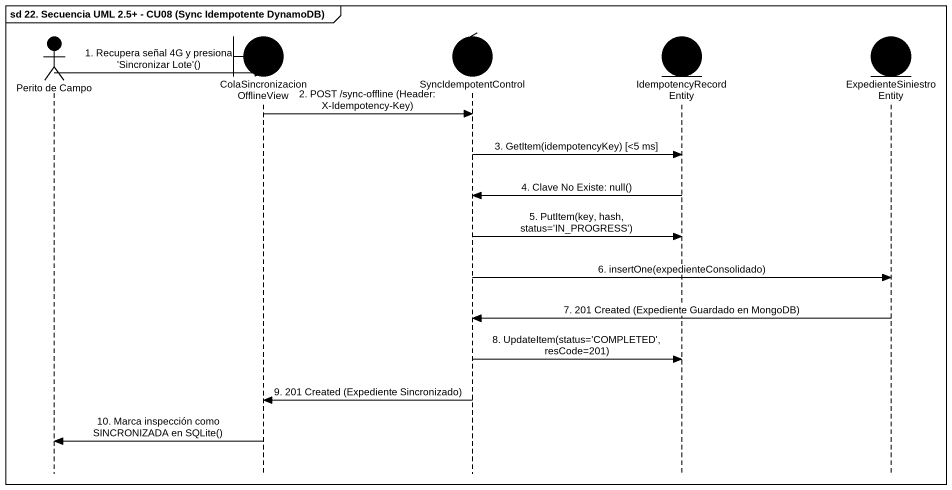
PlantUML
@startuml
mainframe sd 22. Secuencia UML 2.5+ - CU08 (Sync Idempotente DynamoDB)
hide footbox
actor "Perito de Campo" as Perito_de_Campo #000000
boundary "ColaSincronizacionOfflineView" as ColaSincronizacionOfflineVie #000000
control SyncIdempotentControl #000000
entity IdempotencyRecordEntity #000000
entity ExpedienteSiniestroEntity #000000

Perito_de_Campo -> ColaSincronizacionOfflineVie : 1. Recupera señal 4G y presiona 'Sincronizar Lote'()
ColaSincronizacionOfflineVie -> SyncIdempotentControl : 2. POST /sync-offline (Header: X-Idempotency-Key)
SyncIdempotentControl -> IdempotencyRecordEntity : 3. GetItem(idempotencyKey) [<5 ms]
IdempotencyRecordEntity -> SyncIdempotentControl : 4. Clave No Existe: null()
SyncIdempotentControl -> IdempotencyRecordEntity : 5. PutItem(key, hash, status='IN_PROGRESS')
SyncIdempotentControl -> ExpedienteSiniestroEntity : 6. insertOne(expedienteConsolidado)
ExpedienteSiniestroEntity -> SyncIdempotentControl : 7. 201 Created (Expediente Guardado en MongoDB)
SyncIdempotentControl -> IdempotencyRecordEntity : 8. UpdateItem(status='COMPLETED', resCode=201)
SyncIdempotentControl -> ColaSincronizacionOfflineVie : 9. 201 Created (Expediente Sincronizado)
ColaSincronizacionOfflineVie -> Perito_de_Campo : 10. Marca inspección como SINCRONIZADA en SQLite()
@enduml
